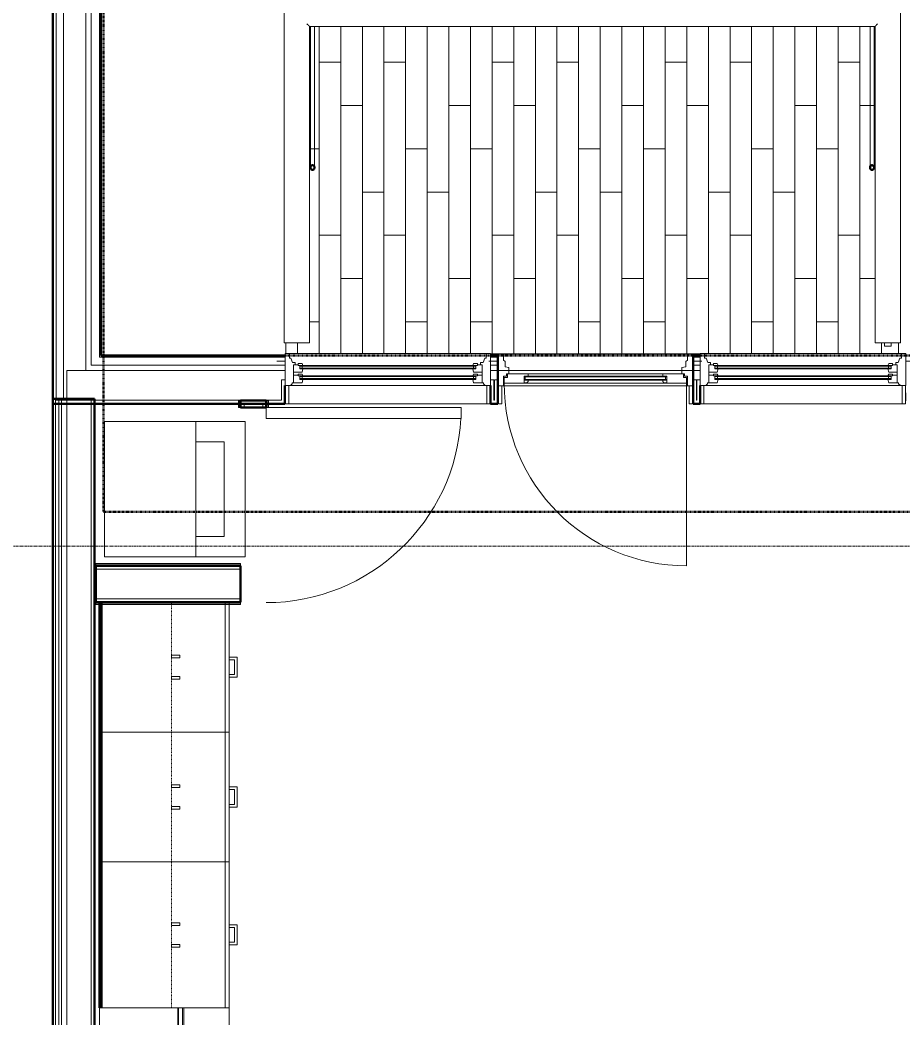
# Model space of a CAD drawing. Header units: inches. Extents: x -4235 to -464, y 9767 to 12344.
# Drawn here: x -3416.4 to -3253, y 10728.9 to 10913.5 of the extents above; entities that cross this region are included whole.
import ezdxf

# ---------------------------------------------------------------- set-up
doc = ezdxf.new("R2010")
doc.units = ezdxf.units.IN
doc.header["$MEASUREMENT"] = 0
for name, pattern in [('Dash', [0.25, 0.125, -0.125]), ('Dash 1_16_', [0.125, 0.0625, -0.0625]), ('Grid Line 1_2_', [0.875, 0.5, -0.125, 0.125, -0.125])]:
    doc.linetypes.add(name, pattern=pattern)
for name, color, linetype, lineweight in [('0-1', 7, 'Continuous', 5), ('0-2', 10, 'Continuous', 9), ('A-DOOR-1', 7, 'Continuous', 9), ('A-DOOR-2', 130, 'Continuous', 20), ('A-DOOR-4', 31, 'Continuous', 9), ('A-DOOR-5', 31, 'Continuous', 20), ('A-DOOR-FRAM', 31, 'Continuous', 20), ('A-DOOR-FRAM-2', 31, 'Continuous', 9), ('A-DOOR-GLAZ', 31, 'Continuous', 9), ('A-FLOR-4', 192, 'Continuous', 9), ('A-FLOR-HRAL', 11, 'Continuous', 9), ('A-FLOR-PATT-1', 9, 'Continuous', 9), ('A-GLAZ-1', 151, 'Continuous', 9), ('A-GLAZ-2', 151, 'Continuous', 20), ('A-WALL', 113, 'Continuous', 13), ('A-WALL-1', 250, 'Continuous', 50), ('A-WALL-2', 50, 'Continuous', 13), ('A-WALL-3', 10, 'Continuous', 9), ('A-WALL-4', 254, 'Continuous', 9), ('A-WALL-5', 7, 'Continuous', 9), ('A-WALL-6', 113, 'Continuous', 9), ('A-WALL-7', 113, 'Continuous', 50), ('C-PROP-LINE-1', 91, 'Dash 1_16_', 50), ('I-WALL-1', 250, 'Continuous', 50), ('I-WALL-2', 10, 'Continuous', 9), ('I-WALL-3', 254, 'Continuous', 9), ('P-SANR-FIXT-1', 7, 'Continuous', 9), ('Q-CASE-1', 254, 'Continuous', 9), ('Q-CASE-2', 7, 'Continuous', 9), ('Q-CASE-3', 7, 'Dash', 9), ('Q-CASE-4', 10, 'Continuous', 9), ('S-GRID-1', 1, 'Grid Line 1_2_', 9)]:
    doc.layers.add(name, color=color, linetype=linetype, lineweight=lineweight)

# ---------------------------------------------------------------- blocks, each defined once
blk = doc.blocks.new('Basic Wall _ INT - W4BØF - _5_8 GYP - 2X4 WOOD_BATT_ - 5_8 GYP_ - ___-3178141-BACKGROUND - 2ND FLOOR')
at = {"layer": 'A-WALL-3'}
for p, q in [((-3375.9, 10843.13), (-3375.96, 10843.13)), ((-3375.75, 10843.13), (-3375.9, 10843.13)), ((-3375.9, 10843.13), (-3375.9, 10842.51)), ((-3375.69, 10843.13), (-3375.75, 10843.13)), ((-3375.67, 10843.13), (-3375.67, 10843.13)), ((-3375.55, 10843.13), (-3375.57, 10843.13)), ((-3375.55, 10842.51), (-3375.55, 10843.13))]:
    blk.add_line(p, q, dxfattribs=at)
at = {"layer": 'A-WALL-4'}
for p, q in [((-3375.96, 10843.13), (-3375.67, 10843.13)), ((-3375.96, 10843.13), (-3375.96, 10842.51)), ((-3375.96, 10841.8), (-3375.9, 10841.8)), ((-3375.9, 10842.5), (-3375.9, 10841.8)), ((-3375.9, 10841.8), (-3375.75, 10841.8)), ((-3375.75, 10841.8), (-3375.69, 10841.8)), ((-3375.67, 10843.13), (-3375.67, 10842.51)), ((-3375.67, 10843.13), (-3375.59, 10843.13)), ((-3375.67, 10841.8), (-3375.67, 10841.8)), ((-3375.59, 10843.13), (-3375.55, 10843.13)), ((-3375.57, 10841.8), (-3375.55, 10841.8)), ((-3375.55, 10841.8), (-3375.55, 10842.51))]:
    blk.add_line(p, q, dxfattribs=at)
at = {"layer": 'A-WALL-5'}
for p, q in [((-3375.96, 10842.51), (-3375.96, 10841.8)), ((-3375.67, 10841.8), (-3375.96, 10841.8)), ((-3375.67, 10842.51), (-3375.67, 10841.8)), ((-3375.59, 10841.8), (-3375.67, 10841.8)), ((-3375.55, 10841.8), (-3375.59, 10841.8))]:
    blk.add_line(p, q, dxfattribs=at)
blk = doc.blocks.new('Basic Wall _ INT - W4BØF - _5_8 GYP - 2X4 WOOD_BATT_ - 5_8 GYP_ - ___-3178142-BACKGROUND - 2ND FLOOR')
at = {"layer": 'A-WALL-3'}
for p, q in [((-3370.77, 10843.13), (-3370.8, 10843.13)), ((-3370.8, 10842.51), (-3370.8, 10843.13)), ((-3370.68, 10843.13), (-3370.67, 10843.13)), ((-3370.67, 10841.8), (-3370.68, 10841.8)), ((-3370.6, 10843.13), (-3370.66, 10843.13)), ((-3370.45, 10843.13), (-3370.59, 10843.13)), ((-3370.38, 10843.13), (-3370.45, 10843.13)), ((-3370.45, 10843.09), (-3370.45, 10842.51))]:
    blk.add_line(p, q, dxfattribs=at)
at = {"layer": 'A-WALL-4'}
for p, q in [((-3370.8, 10843.13), (-3370.75, 10843.13)), ((-3370.8, 10841.8), (-3370.8, 10842.51)), ((-3370.8, 10841.8), (-3370.77, 10841.8)), ((-3370.75, 10843.13), (-3370.68, 10843.13)), ((-3370.67, 10842.51), (-3370.67, 10843.13)), ((-3370.67, 10843.13), (-3370.38, 10843.13)), ((-3370.66, 10841.8), (-3370.6, 10841.8)), ((-3370.59, 10841.8), (-3370.45, 10841.8)), ((-3370.45, 10842.51), (-3370.45, 10841.8)), ((-3370.45, 10841.8), (-3370.38, 10841.8)), ((-3370.38, 10843.09), (-3370.38, 10842.51))]:
    blk.add_line(p, q, dxfattribs=at)
at = {"layer": 'A-WALL-5'}
for p, q in [((-3370.75, 10841.8), (-3370.8, 10841.8)), ((-3370.68, 10841.8), (-3370.75, 10841.8)), ((-3370.67, 10841.8), (-3370.67, 10842.51)), ((-3370.38, 10841.8), (-3370.67, 10841.8)), ((-3370.38, 10842.51), (-3370.38, 10841.8))]:
    blk.add_line(p, q, dxfattribs=at)
blk = doc.blocks.new('Basic Wall _ INT - W6BØF - _5_8 GYP - 2X6 WOOD_BATT_ - 5_8 GYP_ - ___-3178156-BACKGROUND - 2ND FLOOR')
at = {"layer": 'A-WALL-3'}
for p, q in [((-3401.67, 10805.8), (-3401.3, 10805.8)), ((-3401.3, 10805.45), (-3401.67, 10805.45)), ((-3401.3, 10805.38), (-3401.67, 10805.38)), ((-3401.65, 10805.67), (-3401.3, 10805.67)), ((-3401.3, 10805.8), (-3377.67, 10805.8)), ((-3377.67, 10805.45), (-3401.3, 10805.45))]:
    blk.add_line(p, q, dxfattribs=at)
at = {"layer": 'A-WALL-4'}
for p, q in [((-3402.3, 10805.8), (-3402.3, 10805.77)), ((-3402.3, 10805.8), (-3401.67, 10805.8)), ((-3402.3, 10805.66), (-3402.3, 10805.6)), ((-3402.3, 10805.59), (-3402.3, 10805.45)), ((-3402.3, 10805.45), (-3402.3, 10805.38)), ((-3401.67, 10805.45), (-3402.3, 10805.45)), ((-3401.3, 10805.67), (-3377.67, 10805.67)), ((-3377.67, 10805.38), (-3401.3, 10805.38)), ((-3377.67, 10805.8), (-3375.55, 10805.8)), ((-3375.55, 10805.45), (-3377.67, 10805.45)), ((-3375.55, 10805.77), (-3375.55, 10805.8)), ((-3375.55, 10805.6), (-3375.55, 10805.66)), ((-3375.55, 10805.45), (-3375.55, 10805.59)), ((-3375.55, 10805.38), (-3375.55, 10805.45))]:
    blk.add_line(p, q, dxfattribs=at)
at = {"layer": 'A-WALL-5'}
for p, q in [((-3402.3, 10805.76), (-3402.3, 10805.8)), ((-3402.3, 10805.67), (-3402.3, 10805.76)), ((-3402.3, 10805.67), (-3401.67, 10805.67)), ((-3402.3, 10805.38), (-3402.3, 10805.67)), ((-3401.67, 10805.38), (-3402.3, 10805.38)), ((-3377.67, 10805.67), (-3375.55, 10805.67)), ((-3375.55, 10805.38), (-3377.67, 10805.38)), ((-3375.55, 10805.8), (-3375.55, 10805.76)), ((-3375.55, 10805.76), (-3375.55, 10805.67)), ((-3375.55, 10805.67), (-3375.55, 10805.38))]:
    blk.add_line(p, q, dxfattribs=at)
blk = doc.blocks.new('Basic Wall _ INT - W6BØF - _5_8 GYP - 2X6 WOOD_BATT_ - 5_8 GYP_ - ___-3178155-BACKGROUND - 2ND FLOOR')
at = {"layer": 'A-WALL-4'}
for p, q in [((-3402.3, 10812.96), (-3402.3, 10812.9)), ((-3402.3, 10812.9), (-3402.3, 10812.75)), ((-3375.55, 10812.9), (-3402.3, 10812.9)), ((-3402.3, 10812.75), (-3402.3, 10812.69)), ((-3402.3, 10812.57), (-3402.3, 10812.55)), ((-3402.3, 10812.55), (-3375.55, 10812.55)), ((-3375.55, 10812.9), (-3375.55, 10812.96)), ((-3375.55, 10812.75), (-3375.55, 10812.9)), ((-3375.55, 10812.69), (-3375.55, 10812.75)), ((-3375.55, 10812.55), (-3375.55, 10812.57))]:
    blk.add_line(p, q, dxfattribs=at)
at = {"layer": 'A-WALL-5'}
for p, q in [((-3402.3, 10812.67), (-3402.3, 10812.96)), ((-3375.55, 10812.96), (-3402.3, 10812.96)), ((-3375.55, 10812.67), (-3402.3, 10812.67)), ((-3402.3, 10812.59), (-3402.3, 10812.67)), ((-3402.3, 10812.55), (-3402.3, 10812.59)), ((-3375.55, 10812.96), (-3375.55, 10812.67)), ((-3375.55, 10812.67), (-3375.55, 10812.59)), ((-3375.55, 10812.59), (-3375.55, 10812.55))]:
    blk.add_line(p, q, dxfattribs=at)
blk = doc.blocks.new('SWING - SINGLE - FLUSH - 36_ x 80_ - OFFSET PIVOT DOOR AT MAGIC PAK AND WASHER_DRYER-3199415-BACKGROUND - 2ND FLOOR')
at = {"layer": 'A-DOOR-1'}
blk.add_arc((18, -2.37), 36.07, 180, 266.8211, dxfattribs=at)
at = {"layer": 'A-DOOR-2'}
for p, q in [((16, -2.37), (16, -38.39)), ((18, -2.37), (16, -2.37)), ((18, -2.37), (18, -38.39)), ((18, -38.39), (16, -38.39))]:
    blk.add_line(p, q, dxfattribs=at)
blk = doc.blocks.new('Stacked Washer and Dryer - 26_x25_ - Private-1372850-BACKGROUND - 2ND FLOOR')
at = {"layer": 'P-SANR-FIXT-1'}
for p, q in [((0, 12.5), (26, 12.5)), ((0, 12.5), (0, -12.5)), ((16.90625, -12.5), (16.90625, 12.5)), ((26, 12.5), (26, -12.5)), ((22.09375, 8.75), (16.90625, 8.75)), ((22.09375, -8.75), (22.09375, 8.75)), ((16.90625, -8.75), (22.09375, -8.75)), ((26, -12.5), (0, -12.5))]:
    blk.add_line(p, q, dxfattribs=at)
blk = doc.blocks.new('30quot_MicrowaveVent_11166 - 70cm miele oven-2804781-BACKGROUND - 2ND FLOOR')
at = {"layer": 'Q-CASE-2'}
for p, q in [((15.68, 15.6), (-14.2, 15.6)), ((-14.2, 15.39), (-14.2, 15.6)), ((-14.2, 14.61), (-14.2, 15.39)), ((15.68, 15.39), (-14.2, 15.39)), ((8.88, 16.6), (7.69, 16.6)), ((7.69, 15.63), (7.69, 16.55)), ((8.88, 16.55), (8.88, 15.63)), ((15.68, 15.6), (15.68, 15.39)), ((15.68, 15.39), (15.68, 14.61)), ((15.68, 14.61), (-14.2, 14.61)), ((-14.2, 0), (-14.2, 14.49)), ((-14.2, 14.49), (15.68, 14.49)), ((15.68, 14.49), (15.68, 0)), ((-14.2, 0), (15.68, 0))]:
    blk.add_line(p, q, dxfattribs=at)
blk = doc.blocks.new('Base Cabinet 3 Drawer 230 - Base Cabinet 3 Drawer 230 27_-V152-BACKGROUND - 2ND FLOOR')
at = {"layer": 'Q-CASE-1'}
for p, q in [((-12.76, 24), (14.24, 24)), ((-12.76, 23.25), (-12.76, 24)), ((-0.64, 24), (-1.14, 24)), ((2.11, 24), (2.61, 24)), ((14.24, 24), (14.24, 23.25)), ((14.24, 23.25), (-12.76, 23.25)), ((-12.76, 23.25), (-12.76, 0.38)), ((14.24, 15.6), (14.24, 23.25)), ((14.24, 14.49), (14.24, 14.61))]:
    blk.add_line(p, q, dxfattribs=at)
at = {"layer": 'Q-CASE-2'}
for p, q in [((2.61, 25.5), (-1.14, 25.5)), ((-1.14, 25.5), (-1.14, 24)), ((-0.64, 24), (-0.64, 25)), ((-0.64, 25), (2.11, 25)), ((2.11, 25), (2.11, 24)), ((2.61, 24), (2.61, 25.5))]:
    blk.add_line(p, q, dxfattribs=at)
at = {"layer": 'Q-CASE-4'}
for p, q in [((-0.64, 24), (-1.14, 24)), ((-0.64, 24), (-1.14, 24)), ((2.11, 24), (2.61, 24)), ((2.11, 24), (2.61, 24)), ((-12.76, 0.38), (-12.76, 0)), ((-12.76, 0), (14.24, 0))]:
    blk.add_line(p, q, dxfattribs=at)
blk = doc.blocks.new('Base Cabinet 3 Drawer 230 - Base Cabinet 3 Drawer 230 24_-V153-BACKGROUND - 2ND FLOOR')
at = {"layer": 'Q-CASE-1'}
for p, q in [((-11.26, 24), (12.74, 24)), ((-11.26, 23.25), (-11.26, 24)), ((-0.64, 24), (-1.14, 24)), ((2.11, 24), (2.61, 24)), ((12.74, 24), (12.74, 23.25)), ((12.74, 23.25), (-11.26, 23.25)), ((-11.26, 23.25), (-11.26, 0.38)), ((12.74, 0.38), (12.74, 23.25))]:
    blk.add_line(p, q, dxfattribs=at)
at = {"layer": 'Q-CASE-2'}
for p, q in [((2.61, 25.5), (-1.14, 25.5)), ((-1.14, 25.5), (-1.14, 24)), ((-0.64, 24), (-0.64, 25)), ((-0.64, 25), (2.11, 25)), ((2.11, 25), (2.11, 24)), ((2.61, 24), (2.61, 25.5))]:
    blk.add_line(p, q, dxfattribs=at)
at = {"layer": 'Q-CASE-4'}
for p, q in [((-0.64, 24), (-1.14, 24)), ((-0.64, 24), (-1.14, 24)), ((2.11, 24), (2.61, 24)), ((2.11, 24), (2.61, 24)), ((-11.26, 0.38), (-11.26, 0)), ((12.74, 0), (12.74, 0.38)), ((-11.26, 0), (12.74, 0))]:
    blk.add_line(p, q, dxfattribs=at)
blk = doc.blocks.new('Base Cabinet 3 Drawer 230 - Base Cabinet 3 Drawer 230 24_-V156-BACKGROUND - 2ND FLOOR')
at = {"layer": 'Q-CASE-1'}
for p, q in [((-11.26, -23.25), (-11.26, -0.38)), ((-11.26, -23.25), (-11.26, -24)), ((12.74, -23.25), (-11.26, -23.25)), ((-11.26, -24), (12.74, -24)), ((-1.14, -24), (-0.64, -24)), ((2.61, -24), (2.11, -24))]:
    blk.add_line(p, q, dxfattribs=at)
at = {"layer": 'Q-CASE-2'}
for p, q in [((-1.14, -24), (-1.14, -25.5)), ((-1.14, -25.5), (2.61, -25.5)), ((-0.64, -25), (-0.64, -24)), ((2.11, -25), (-0.64, -25)), ((2.11, -24), (2.11, -25)), ((2.61, -25.5), (2.61, -24))]:
    blk.add_line(p, q, dxfattribs=at)
at = {"layer": 'Q-CASE-4'}
for p, q in [((-11.26, -0.38), (-11.26, 0)), ((-11.26, 0), (12.74, 0)), ((12.74, 0), (12.74, -0.38)), ((12.74, -0.38), (12.74, -23.25)), ((12.74, -24), (12.74, -23.25)), ((-1.14, -24), (-0.64, -24)), ((-1.14, -24), (-0.64, -24)), ((2.61, -24), (2.11, -24)), ((2.61, -24), (2.11, -24))]:
    blk.add_line(p, q, dxfattribs=at)
blk = doc.blocks.new('300 Series Wall Hung Cabinet_302 - 27_ X 24_-2768166-BACKGROUND - 2ND FLOOR')
at = {"layer": 'Q-CASE-2'}
for p, q in [((-2.25, -13.19), (-1.76, -13.19)), ((-2.25, -13.19), (-2.25, -14.69)), ((-2.25, -14.69), (-1.76, -14.69)), ((-1.76, -14.69), (-1.76, -13.19)), ((1.75, -13.19), (2.24, -13.19)), ((1.75, -13.19), (1.75, -14.69)), ((1.75, -14.69), (2.24, -14.69)), ((2.24, -14.69), (2.24, -13.19))]:
    blk.add_line(p, q, dxfattribs=at)
at = {"layer": 'Q-CASE-3'}
for p, q in [((13.5, -0.19), (-13.5, -0.19)), ((-13.5, -0.19), (-13.5, -13.19)), ((13.5, -13.19), (13.5, -0.19)), ((-13.5, -13.19), (13.5, -13.19))]:
    blk.add_line(p, q, dxfattribs=at)
blk = doc.blocks.new('300 Series Wall Hung Cabinet_302 - 24_ X 24_-2590484-BACKGROUND - 2ND FLOOR')
at = {"layer": 'Q-CASE-2'}
for p, q in [((-1.76, 14.69), (-2.25, 14.69)), ((-2.25, 14.69), (-2.25, 13.19)), ((-1.76, 13.19), (-2.25, 13.19)), ((-1.76, 13.19), (-1.76, 14.69)), ((2.24, 14.69), (1.75, 14.69)), ((1.75, 14.69), (1.75, 13.19)), ((2.24, 13.19), (1.75, 13.19)), ((2.24, 13.19), (2.24, 14.69))]:
    blk.add_line(p, q, dxfattribs=at)
at = {"layer": 'Q-CASE-3'}
for p, q in [((-12, 0.19), (-12, 13.19)), ((-12, 13.19), (12, 13.19)), ((12, 13.19), (12, 0.19)), ((12, 0.19), (-12, 0.19))]:
    blk.add_line(p, q, dxfattribs=at)
blk = doc.blocks.new('300 Series Wall Hung Cabinet_302 - 24_ X 24_-2588623-BACKGROUND - 2ND FLOOR')
at = {"layer": 'Q-CASE-2'}
for p, q in [((-2.25, -13.19), (-1.76, -13.19)), ((-2.25, -13.19), (-2.25, -14.69)), ((-2.25, -14.69), (-1.76, -14.69)), ((-1.76, -14.69), (-1.76, -13.19)), ((1.75, -13.19), (2.24, -13.19)), ((1.75, -13.19), (1.75, -14.69)), ((1.75, -14.69), (2.24, -14.69)), ((2.24, -14.69), (2.24, -13.19))]:
    blk.add_line(p, q, dxfattribs=at)
at = {"layer": 'Q-CASE-3'}
for p, q in [((12, -0.19), (-12, -0.19)), ((-12, -0.19), (-12, -13.19)), ((12, -13.19), (12, -0.19)), ((-12, -13.19), (12, -13.19))]:
    blk.add_line(p, q, dxfattribs=at)
blk = doc.blocks.new('CTR - 1st Phase - Unit Layouts_rvt-1-BACKGROUND - 2ND FLOOR')
at = {"layer": 'A-WALL-1'}
for p, q in [((-3375.55, 10843.13), (-3375.55, 10841.8)), ((-3374.92, 10843.13), (-3375.55, 10843.13)), ((-3375.55, 10841.8), (-3370.8, 10841.8)), ((-3371.42, 10843.13), (-3374.92, 10843.13)), ((-3370.8, 10843.13), (-3371.42, 10843.13)), ((-3370.8, 10841.8), (-3370.8, 10843.13)), ((-3375.55, 10812.55), (-3402.3, 10812.55)), ((-3402.3, 10812.55), (-3402.3, 10805.8)), ((-3375.55, 10805.8), (-3375.55, 10812.55)), ((-3402.3, 10805.8), (-3375.55, 10805.8)), ((-3401.3, 10805.8), (-3401.67, 10805.8)), ((-3401.67, 10805.8), (-3401.67, 10730.8)), ((-3401.3, 10730.8), (-3401.3, 10805.8))]:
    blk.add_line(p, q, dxfattribs=at)
at = {"layer": 'A-WALL-2'}
for p, q in [((-3374.92, 10841.8), (-3374.92, 10842.51)), ((-3371.42, 10842.51), (-3374.92, 10842.51)), ((-3371.42, 10841.8), (-3371.42, 10842.51)), ((-3402.3, 10811.92), (-3375.55, 10811.92)), ((-3402.3, 10806.42), (-3375.55, 10806.42))]:
    blk.add_line(p, q, dxfattribs=at)
at = {"layer": 'A-WALL-3'}
for p, q in [((-3375.55, 10843.13), (-3375.55, 10842.51)), ((-3375.55, 10843.13), (-3370.8, 10843.13)), ((-3375.55, 10842.51), (-3375.55, 10841.8)), ((-3370.8, 10842.51), (-3370.8, 10843.13)), ((-3370.8, 10841.8), (-3370.8, 10842.51)), ((-3375.55, 10812.55), (-3402.3, 10812.55)), ((-3402.3, 10805.8), (-3401.67, 10805.8)), ((-3401.67, 10805.8), (-3401.3, 10805.8)), ((-3401.67, 10805.8), (-3401.3, 10805.8)), ((-3401.3, 10805.8), (-3377.67, 10805.8)), ((-3377.67, 10805.8), (-3375.55, 10805.8))]:
    blk.add_line(p, q, dxfattribs=at)
at = {"layer": 'A-WALL-4'}
for p, q in [((-3370.8, 10841.8), (-3375.55, 10841.8)), ((-3402.3, 10805.8), (-3402.3, 10812.55)), ((-3375.55, 10812.55), (-3375.55, 10805.8)), ((-3401.67, 10805.8), (-3401.67, 10730.8)), ((-3401.3, 10730.8), (-3401.3, 10805.8))]:
    blk.add_line(p, q, dxfattribs=at)
at = {"layer": 'A-WALL-6'}
for p, q in [((-3401.67, 10805.8), (-3401.67, 10730.8)), ((-3401.3, 10805.8), (-3401.67, 10805.8)), ((-3401.67, 10730.8), (-3401.67, 10805.8)), ((-3401.67, 10805.8), (-3401.3, 10805.8)), ((-3377.67, 10805.8), (-3401.3, 10805.8)), ((-3401.3, 10805.8), (-3377.67, 10805.8)), ((-3377.67, 10675.54), (-3377.67, 10805.8)), ((-3377.67, 10805.8), (-3377.67, 10675.54))]:
    blk.add_line(p, q, dxfattribs=at)
at = {"layer": '0-2'}
for name, p in [('Basic Wall _ INT - W4BØF - _5_8 GYP - 2X4 WOOD_BATT_ - 5_8 GYP_ - ___-3178141-BACKGROUND - 2ND FLOOR', (0, 0)), ('Basic Wall _ INT - W4BØF - _5_8 GYP - 2X4 WOOD_BATT_ - 5_8 GYP_ - ___-3178142-BACKGROUND - 2ND FLOOR', (0, 0)), ('Stacked Washer and Dryer - 26_x25_ - Private-1372850-BACKGROUND - 2ND FLOOR', (-3400.71, 10826.7)), ('Basic Wall _ INT - W6BØF - _5_8 GYP - 2X6 WOOD_BATT_ - 5_8 GYP_ - ___-3178155-BACKGROUND - 2ND FLOOR', (0, 0)), ('Basic Wall _ INT - W6BØF - _5_8 GYP - 2X6 WOOD_BATT_ - 5_8 GYP_ - ___-3178156-BACKGROUND - 2ND FLOOR', (0, 0))]:
    blk.add_blockref(name, p, dxfattribs=at)
for name, p, rotation in [('SWING - SINGLE - FLUSH - 36_ x 80_ - OFFSET PIVOT DOOR AT MAGIC PAK AND WASHER_DRYER-3199415-BACKGROUND - 2ND FLOOR', (-3373.17, 10823.8), 90.00000000000743), ('Base Cabinet 3 Drawer 230 - Base Cabinet 3 Drawer 230 24_-V156-BACKGROUND - 2ND FLOOR', (-3401.67, 10793.06), 89.99999999991587), ('300 Series Wall Hung Cabinet_302 - 24_ X 24_-2588623-BACKGROUND - 2ND FLOOR', (-3401.49, 10793.8), 89.99999999996126), ('Base Cabinet 3 Drawer 230 - Base Cabinet 3 Drawer 230 24_-V153-BACKGROUND - 2ND FLOOR', (-3401.67, 10770.54), 270.0000000000055), ('300 Series Wall Hung Cabinet_302 - 24_ X 24_-2590484-BACKGROUND - 2ND FLOOR', (-3401.49, 10769.8), 269.9999999999612), ('Base Cabinet 3 Drawer 230 - Base Cabinet 3 Drawer 230 27_-V152-BACKGROUND - 2ND FLOOR', (-3401.67, 10745.04), 270.0000000000055), ('300 Series Wall Hung Cabinet_302 - 27_ X 24_-2768166-BACKGROUND - 2ND FLOOR', (-3401.49, 10744.3), 89.99999999996126), ('30quot_MicrowaveVent_11166 - 70cm miele oven-2804781-BACKGROUND - 2ND FLOOR', (-3401.67, 10716.59), 269.99999999996)]:
    blk.add_blockref(name, p, dxfattribs=dict(at, rotation=rotation))
blk = doc.blocks.new('CTR - 1st Phase - Common Walls_rvt-1-BACKGROUND - 2ND FLOOR')
at = {"layer": 'A-WALL-2'}
for p, q in [((-3409.8, 10450.91), (-3409.8, 10843.41)), ((-3409.17, 10451.54), (-3409.17, 10843.41)), ((-3408.67, 10452.04), (-3408.67, 10843.41)), ((-3403.17, 10457.54), (-3403.17, 10843.41))]:
    blk.add_line(p, q, dxfattribs=at)
at = {"layer": 'I-WALL-1'}
for p, q in [((-3410.3, 10843.41), (-3410.3, 10450.41)), ((-3402.55, 10843.41), (-3410.3, 10843.41)), ((-3402.55, 10458.16), (-3402.55, 10843.41))]:
    blk.add_line(p, q, dxfattribs=at)
at = {"layer": 'I-WALL-2'}
for p, q in [((-3410.3, 10843.41), (-3410.3, 10842.51)), ((-3410.3, 10843.41), (-3402.55, 10843.41)), ((-3402.55, 10842.51), (-3402.55, 10843.41))]:
    blk.add_line(p, q, dxfattribs=at)
at = {"layer": 'I-WALL-3'}
for p, q in [((-3410.3, 10842.51), (-3410.3, 10450.41)), ((-3402.55, 10458.16), (-3402.55, 10842.51))]:
    blk.add_line(p, q, dxfattribs=at)
blk = doc.blocks.new('Door-Inswing-Andersen-400_Series-Single - 3_ 0-1_8_ x custom height - 2ND FLOOR-V190-BACKGROUND - 2ND FLOOR')
at = {"layer": 'A-DOOR-4'}
blk.add_line((16.87, -0.66), (16.87, -34.41), dxfattribs=at)
blk.add_arc((16.87, -0.66), 33.75, 180, 270, dxfattribs=at)
at = {"layer": 'A-DOOR-5'}
for p, q in [((-16.26, 0.42), (-16.87, 0.41)), ((-16.87, 0.41), (-16.87, -0.66)), ((-16.26, 1.06), (-16.26, 0.42)), ((-16.26, 1.06), (-12.44, 1.06)), ((-13.19, 0.66), (-12.44, 0.66)), ((-13.19, -0.66), (-13.19, 0.66)), ((-12.44, 0.75), (-12.47, 1.06)), ((12.44, 1.06), (-12.44, 1.06)), ((-12.44, 0.66), (-12.44, 0.75)), ((16.26, 1.06), (12.44, 1.06)), ((12.44, 0.75), (12.47, 1.06)), ((12.44, 0.66), (12.44, 0.75)), ((13.19, 0.66), (12.44, 0.66)), ((13.19, -0.66), (13.19, 0.66)), ((16.26, 1.06), (16.26, 0.42)), ((16.26, 0.42), (16.87, 0.41)), ((16.87, 0.41), (16.87, -0.66)), ((-16.87, -0.66), (-12.44, -0.66)), ((-12.44, -0.09), (-13.19, -0.09)), ((-13.19, -0.59), (-12.67, -0.59)), ((-13.19, -0.66), (-13.19, -0.59)), ((-12.67, -0.59), (-12.47, -0.34)), ((-12.47, -0.34), (-12.44, -0.16)), ((-12.44, -0.16), (-12.44, -0.09)), ((12.44, -0.66), (-12.44, -0.66)), ((12.44, -0.09), (13.19, -0.09)), ((12.44, -0.16), (12.44, -0.09)), ((12.47, -0.34), (12.44, -0.16)), ((16.87, -0.66), (12.44, -0.66)), ((12.67, -0.59), (12.47, -0.34)), ((13.19, -0.59), (12.67, -0.59)), ((13.19, -0.66), (13.19, -0.59))]:
    blk.add_line(p, q, dxfattribs=at)
at = {"layer": 'A-DOOR-FRAM'}
for p, q in [((-18.06, 4.8), (-18.06, 4.44)), ((-18.06, 4.75), (-18.06, -1.13)), ((-18.06, 4.75), (-17.03, 4.75)), ((-18.06, 4.44), (-18.06, -1.13)), ((-17.03, 3.63), (-17.03, 4.75)), ((17.03, 3.63), (17.03, 4.75)), ((18.06, 4.75), (17.03, 4.75)), ((18.06, 4.44), (18.06, 4.8)), ((18.06, 4.75), (18.06, -1.13)), ((18.06, -1.13), (18.06, 4.44)), ((-19.69, 3.44), (-18.06, 3.44)), ((-16.69, 3.39), (-17.03, 3.63)), ((-16.69, 2.39), (-16.69, 3.39)), ((-16, 2.23), (-16.69, 2.39)), ((-16, 1.09), (-16, 2.23)), ((16, 2.23), (16.69, 2.39)), ((16, 1.09), (16, 2.23)), ((16.69, 3.39), (17.03, 3.63)), ((16.69, 2.39), (16.69, 3.39)), ((19.69, 3.44), (18.06, 3.44)), ((-17.03, 0.66), (-16.45, 0.66)), ((-17.03, -1.13), (-17.03, 0.66)), ((-16.45, 0.66), (-16.45, 1.09)), ((-16.45, 1.09), (-16, 1.09)), ((16.45, 1.09), (16, 1.09)), ((16.45, 0.66), (16.45, 1.09)), ((17.03, 0.66), (16.45, 0.66)), ((17.03, -1.13), (17.03, 0.66)), ((-17.69, -1.13), (-18.06, -1.13)), ((-18.06, -1.13), (-17.94, -1.13)), ((-18.06, -1.13), (-17.03, -1.13)), ((-17.31, -1.13), (17.31, -1.13)), ((18.06, -1.13), (17.03, -1.13)), ((17.94, -1.13), (18.06, -1.13))]:
    blk.add_line(p, q, dxfattribs=at)
at = {"layer": 'A-DOOR-FRAM-2'}
for p, q in [((-17.31, -1.13), (-17.94, -1.13)), ((-17.94, -1.13), (-17.94, -4.44)), ((-17.31, -4.44), (-17.31, -1.13)), ((17.94, -1.13), (17.31, -1.13)), ((17.31, -1.13), (17.31, -4.44)), ((17.94, -4.44), (17.94, -1.13)), ((-17.94, -4.44), (-17.31, -4.44)), ((17.31, -4.44), (17.94, -4.44))]:
    blk.add_line(p, q, dxfattribs=at)
at = {"layer": 'A-DOOR-GLAZ'}
for p, q in [((-12.44, 0.5), (-13.19, 0.5)), ((-13.19, 0.06), (-12.44, 0.06)), ((-12.98, 0.5), (-12.98, 0.06)), ((12.44, 0.66), (-12.44, 0.66)), ((12.44, 0.5), (-12.44, 0.5)), ((12.44, 0.06), (-12.44, 0.06)), ((12.44, 0.5), (13.19, 0.5)), ((13.19, 0.06), (12.44, 0.06)), ((12.98, 0.5), (12.98, 0.06)), ((12.44, -0.09), (-12.44, -0.09))]:
    blk.add_line(p, q, dxfattribs=at)
blk = doc.blocks.new('Window-Double_Hung-Andersen-400_Series-Tilt_Wash - DOUBLE HUNG - REVERSE COTTAGE - 2ND FLOOR-2888385-BACKGROUND - 2ND FLOOR')
at = {"layer": 'A-GLAZ-1'}
for p, q in [((-16.29, 2.5), (-15.7, 2.5)), ((-16.29, 2.12), (-15.7, 2.12)), ((-15.82, 2.5), (-15.82, 2.12)), ((-15.7, 2.63), (15.7, 2.63)), ((-15.7, 2.5), (15.7, 2.5)), ((-15.7, 2.12), (15.7, 2.12)), ((-15.7, 2), (15.7, 2)), ((16.29, 2.5), (15.7, 2.5)), ((16.29, 2.12), (15.7, 2.12)), ((15.82, 2.5), (15.82, 2.12)), ((-16.29, 0.56), (-15.7, 0.56)), ((-16.29, 0.19), (-15.7, 0.19)), ((-15.82, 0.56), (-15.82, 0.19)), ((-15.7, 0.69), (15.7, 0.69)), ((-15.7, 0.56), (15.7, 0.56)), ((-15.7, 0.19), (15.7, 0.19)), ((-15.7, 0.06), (15.7, 0.06)), ((16.29, 0.56), (15.7, 0.56)), ((16.29, 0.19), (15.7, 0.19)), ((15.82, 0.56), (15.82, 0.19)), ((18.95, -1.06), (-18.95, -1.06)), ((-18.95, -1.06), (-18.95, -4.44)), ((-18.32, -1.06), (-18.32, -4.44)), ((18.32, -1.06), (18.32, -4.44)), ((18.95, -4.44), (18.95, -1.06)), ((-19.01, -3.94), (-19.01, -2.44)), ((-19.01, -2.44), (-18.95, -2.44)), ((18.95, -2.44), (19.01, -2.44)), ((19.01, -2.44), (19.01, -3.94)), ((-18.95, -3.94), (-19.01, -3.94)), ((-18.95, -4.44), (18.95, -4.44)), ((19.01, -3.94), (18.95, -3.94))]:
    blk.add_line(p, q, dxfattribs=at)
at = {"layer": 'A-GLAZ-2'}
for p, q in [((19.01, 4.81), (-19.01, 4.81)), ((-19.01, 4.81), (-19.01, -1.06)), ((-18.2, 4.81), (-18.2, 4)), ((-18.2, 4), (-17.92, 4)), ((-17.92, 4), (-17.61, 3.19)), ((17.92, 4), (17.61, 3.19)), ((18.2, 4), (17.92, 4)), ((18.2, 4.81), (18.2, 4)), ((19.01, -1.06), (19.01, 4.81)), ((-19.01, 3.44), (-20.51, 3.44)), ((-17.61, 3.19), (-17.14, 3.19)), ((-17.42, 2.75), (-16.57, 2.75)), ((-17.42, 2.75), (-17.42, -0.56)), ((-17.14, 3.19), (-17.14, 2.75)), ((-15.86, 2.97), (-16.57, 2.97)), ((-16.57, 2.63), (-16.57, 2.97)), ((-15.7, 2.63), (-16.57, 2.63)), ((-16.29, 2.63), (-16.29, 2)), ((-15.7, 2), (-16.29, 2)), ((-15.86, 2.97), (-15.7, 2.63)), ((-15.86, 1.37), (-15.7, 2)), ((15.86, 2.97), (15.7, 2.63)), ((15.7, 2.63), (16.57, 2.63)), ((15.7, 2), (16.29, 2)), ((15.86, 1.37), (15.7, 2)), ((15.86, 2.97), (16.57, 2.97)), ((16.29, 2.63), (16.29, 2)), ((16.57, 2.63), (16.57, 2.97)), ((17.42, 2.75), (16.57, 2.75)), ((17.14, 3.19), (17.14, 2.75)), ((17.61, 3.19), (17.14, 3.19)), ((17.42, 2.75), (17.42, -0.56)), ((19.01, 3.44), (20.51, 3.44)), ((-17.42, 1.37), (-15.86, 1.37)), ((-17.42, 0.81), (-16.57, 0.81)), ((-15.86, 1.03), (-16.57, 1.03)), ((-16.57, 0.69), (-16.57, 1.03)), ((-15.7, 0.69), (-16.57, 0.69)), ((-16.29, 0.69), (-16.29, 0.06)), ((-15.7, 0.06), (-16.29, 0.06)), ((-15.86, 1.03), (-15.7, 0.69)), ((-15.86, -0.56), (-15.7, 0.06)), ((15.86, 1.03), (15.7, 0.69)), ((15.7, 0.69), (16.57, 0.69)), ((15.7, 0.06), (16.29, 0.06)), ((15.86, -0.56), (15.7, 0.06)), ((17.42, 1.37), (15.86, 1.37)), ((15.86, 1.03), (16.57, 1.03)), ((16.29, 0.69), (16.29, 0.06)), ((16.57, 0.69), (16.57, 1.03)), ((17.42, 0.81), (16.57, 0.81)), ((-19.01, -1.06), (19.01, -1.06)), ((-17.67, -0.78), (-18, -1.06)), ((-17.67, -0.78), (-17.67, -0.56)), ((-17.67, -0.56), (-15.86, -0.56)), ((17.67, -0.56), (15.86, -0.56)), ((17.67, -0.78), (17.67, -0.56)), ((17.67, -0.78), (18, -1.06))]:
    blk.add_line(p, q, dxfattribs=at)
blk = doc.blocks.new('Railing - Baluster_01-2700443-BACKGROUND - 2ND FLOOR')
at = {"layer": 'A-FLOR-HRAL'}
for p, q in [((-0.59, 1.18), (0.59, 1.18)), ((-0.59, 0.59), (-0.59, 1.18)), ((0.59, 1.18), (0.59, 0.59))]:
    blk.add_line(p, q, dxfattribs=at)
blk = doc.blocks.new('Railing - Railing-2700270-BACKGROUND - 2ND FLOOR')
at = {"layer": 'A-FLOR-HRAL'}
for p, q in [((-3253.47, 10917), (-3367.52, 10917)), ((-3367.52, 10917), (-3367.52, 10853.75)), ((-3253.47, 10853.75), (-3253.47, 10917)), ((-3362.8, 10912.28), (-3258.2, 10912.28)), ((-3362.8, 10853.75), (-3362.8, 10912.28)), ((-3258.2, 10912.28), (-3258.2, 10853.75)), ((-3367.05, 10853.75), (-3367.52, 10853.75)), ((-3363.27, 10853.75), (-3367.05, 10853.75)), ((-3362.8, 10853.75), (-3363.27, 10853.75)), ((-3257.73, 10853.75), (-3258.2, 10853.75)), ((-3253.95, 10853.75), (-3257.73, 10853.75)), ((-3253.47, 10853.75), (-3253.95, 10853.75))]:
    blk.add_line(p, q, dxfattribs=at)
for points, knots in [([(-3367.52, 10917), (-3367.52, 10917), (-3367.52, 10916.99), (-3367.49, 10916.97), (-3367.46, 10916.94), (-3367.43, 10916.91), (-3367.41, 10916.88), (-3367.38, 10916.86), (-3367.34, 10916.82), (-3367.3, 10916.77), (-3367.26, 10916.74), (-3367.22, 10916.7), (-3367.15, 10916.63), (-3367.09, 10916.57), (-3367.05, 10916.53)], [0, 0, 0, 0, 0.166667, 0.25, 0.333333, 0.416667, 0.458333, 0.5, 0.583333, 0.666667, 0.708333, 0.75, 0.833333, 1, 1, 1, 1]), ([(-3253.47, 10917), (-3253.47, 10917), (-3253.48, 10916.99), (-3253.51, 10916.97), (-3253.54, 10916.94), (-3253.57, 10916.91), (-3253.59, 10916.88), (-3253.62, 10916.86), (-3253.66, 10916.82), (-3253.7, 10916.77), (-3253.74, 10916.74), (-3253.78, 10916.7), (-3253.84, 10916.63), (-3253.91, 10916.57), (-3253.95, 10916.53)], [0, 0, 0, 0, 0.166667, 0.25, 0.333333, 0.416667, 0.458333, 0.5, 0.583333, 0.666667, 0.708333, 0.75, 0.833333, 1, 1, 1, 1]), ([(-3363.27, 10912.75), (-3363.23, 10912.71), (-3363.17, 10912.65), (-3363.09, 10912.57), (-3363.04, 10912.52), (-3363.01, 10912.49), (-3362.98, 10912.45), (-3362.94, 10912.42), (-3362.92, 10912.39), (-3362.89, 10912.37), (-3362.86, 10912.34), (-3362.83, 10912.31), (-3362.81, 10912.29), (-3362.8, 10912.28), (-3362.8, 10912.28)], [0, 0, 0, 0, 0.166667, 0.25, 0.333333, 0.375, 0.416667, 0.5, 0.541667, 0.583333, 0.666667, 0.75, 0.833333, 1, 1, 1, 1]), ([(-3257.73, 10912.75), (-3257.77, 10912.71), (-3257.83, 10912.65), (-3257.91, 10912.57), (-3257.95, 10912.52), (-3257.99, 10912.49), (-3258.02, 10912.45), (-3258.05, 10912.42), (-3258.08, 10912.39), (-3258.11, 10912.37), (-3258.14, 10912.34), (-3258.16, 10912.31), (-3258.19, 10912.29), (-3258.2, 10912.28), (-3258.2, 10912.28)], [0, 0, 0, 0, 0.166667, 0.25, 0.333333, 0.375, 0.416667, 0.5, 0.541667, 0.583333, 0.666667, 0.75, 0.833333, 1, 1, 1, 1])]:
    blk.add_open_spline(points, degree=3, knots=knots, dxfattribs=at)
at = {"rotation": 180}
blk.add_blockref('Railing - Baluster_01-2700443-BACKGROUND - 2ND FLOOR', (-3255.84, 10854.34), dxfattribs=at)
blk = doc.blocks.new('Walls 32 - Walls 1-2568450-BACKGROUND - 2ND FLOOR')
at = {"layer": 'A-WALL-6'}
for p, q in [((-3259.13, 10912.28), (-3259.13, 10886.18)), ((-3258.38, 10886.18), (-3258.38, 10912.28))]:
    blk.add_line(p, q, dxfattribs=at)
at = {"layer": 'A-WALL-7', "flags": 128}
for points in [[(-3258.38, 10886.18), (-3258.39, 10886.28), (-3258.42, 10886.38), (-3258.48, 10886.47), (-3258.54, 10886.53), (-3258.62, 10886.58), (-3258.71, 10886.61), (-3258.8, 10886.61), (-3258.89, 10886.58), (-3258.97, 10886.53), (-3259.04, 10886.47), (-3259.09, 10886.38), (-3259.12, 10886.28), (-3259.13, 10886.18)], [(-3259.13, 10886.18), (-3259.12, 10886.08), (-3259.09, 10885.98), (-3259.04, 10885.89), (-3258.97, 10885.82), (-3258.89, 10885.77), (-3258.8, 10885.75), (-3258.71, 10885.75), (-3258.62, 10885.77), (-3258.54, 10885.82), (-3258.48, 10885.89), (-3258.42, 10885.98), (-3258.39, 10886.08), (-3258.38, 10886.18)]]:
    blk.add_lwpolyline(points, dxfattribs=at)
blk = doc.blocks.new('Walls 33 - Walls 1-2568469-BACKGROUND - 2ND FLOOR')
at = {"layer": 'A-WALL-6'}
for p, q in [((-3362.63, 10912.28), (-3362.63, 10886.18)), ((-3361.88, 10886.18), (-3361.88, 10912.28))]:
    blk.add_line(p, q, dxfattribs=at)
at = {"layer": 'A-WALL-7', "flags": 128}
for points in [[(-3361.88, 10886.18), (-3361.89, 10886.28), (-3361.92, 10886.38), (-3361.97, 10886.47), (-3362.04, 10886.53), (-3362.12, 10886.58), (-3362.21, 10886.61), (-3362.3, 10886.61), (-3362.38, 10886.58), (-3362.46, 10886.53), (-3362.53, 10886.47), (-3362.58, 10886.38), (-3362.61, 10886.28), (-3362.63, 10886.18)], [(-3362.63, 10886.18), (-3362.61, 10886.08), (-3362.58, 10885.98), (-3362.53, 10885.89), (-3362.46, 10885.82), (-3362.38, 10885.77), (-3362.3, 10885.75), (-3362.21, 10885.75), (-3362.12, 10885.77), (-3362.04, 10885.82), (-3361.97, 10885.89), (-3361.92, 10885.98), (-3361.89, 10886.08), (-3361.88, 10886.18)]]:
    blk.add_lwpolyline(points, dxfattribs=at)
blk = doc.blocks.new('Family - ___-2835860-BACKGROUND - 2ND FLOOR')
at = {"layer": 'C-PROP-LINE-1'}
for p in [(-3401.42, 11247.39), (-2067.92, 10851.39)]:
    blk.add_line(p, (-3401.42, 10851.39), dxfattribs=at)
blk = doc.blocks.new('Family - ___-2835903-BACKGROUND - 2ND FLOOR')
at = {"layer": 'C-PROP-LINE-1'}
for p in [(-3400.92, 11276.29), (-2096.82, 10822.49)]:
    blk.add_line(p, (-3400.92, 10822.49), dxfattribs=at)
blk = doc.blocks.new('Family - ___-2835932-BACKGROUND - 2ND FLOOR')
at = {"layer": 'C-PROP-LINE-1'}
for p in [(-3401.42, 11247.39), (-2067.92, 10851.39)]:
    blk.add_line(p, (-3401.42, 10851.39), dxfattribs=at)

msp = doc.modelspace()

# ---------------------------------------------------------------- hatches: boundary and pattern name
at = {"layer": 'A-FLOR-PATT-1'}
h = msp.add_hatch(dxfattribs=at)
h.set_pattern_fill('FP_9', color=256, style=0, pattern_type=2)
h.set_pattern_definition([(270, (-4029.034, 9809.639), (4, 2e-16), []), (0, (-4029.034, 9809.639), (8, 8), [4, -28]), (0, (-4025.034, 9793.639), (8, 8), [4, -28])])
h.paths.add_polyline_path([(-3290.54, 10851.75), (-3290.54, 10851.76), (-3253.84, 10851.76), (-3253.84, 10853.75), (-3255.25, 10853.75), (-3255.25, 10853.16), (-3256.43, 10853.16), (-3256.43, 10853.75), (-3258.2, 10853.75), (-3258.24, 10912.28), (-3362.8, 10912.28), (-3362.82, 10853.75), (-3367.16, 10853.75), (-3367.16, 10851.76), (-3304.1, 10851.75)], flags=0)

# ---------------------------------------------------------------- linework, layer by layer
at = {"layer": 'A-FLOR-4'}
for p, q in [((-3408.3, 10843.14), (-3408.3, 11068.59)), ((-3367.16, 10853.75), (-3367.16, 10851.76)), ((-3253.84, 10851.76), (-3253.84, 10853.75)), ((-3329.31, 10851.75), (-3290.54, 10851.75)), ((-3404.17, 10848.64), (-3407.67, 10848.64)), ((-3407.67, 10848.64), (-3407.67, 10450.69)), ((-3291.86, 10848.64), (-3327.99, 10848.64)), ((-3408.67, 10452.04), (-3408.67, 10843.14))]:
    msp.add_line(p, q, dxfattribs=at)
at = {"layer": 'A-WALL'}
for p, q in [((-3409.67, 11067.97), (-3409.67, 10843.14)), ((-3404.17, 10848.64), (-3404.17, 11068.59)), ((-3403.17, 10849.64), (-3403.17, 11068.59)), ((-3401.67, 10851.14), (-3401.67, 11068.59)), ((-3367.34, 10851.14), (-3401.67, 10851.14)), ((-3327.99, 10851.14), (-3329.31, 10851.14)), ((-3290.54, 10851.14), (-3291.86, 10851.14)), ((-3367.34, 10849.64), (-3403.17, 10849.64)), ((-3327.99, 10849.64), (-3329.31, 10849.64)), ((-3290.54, 10849.64), (-3291.86, 10849.64)), ((-3367.34, 10848.64), (-3404.17, 10848.64)), ((-3327.99, 10848.64), (-3329.31, 10848.64)), ((-3290.54, 10848.64), (-3291.86, 10848.64)), ((-3367.34, 10846.95), (-3367.96, 10846.95)), ((-3367.96, 10843.14), (-3367.96, 10846.95)), ((-3328.69, 10846.95), (-3329.31, 10846.95)), ((-3328.69, 10846.95), (-3328.69, 10843.14)), ((-3328.61, 10843.14), (-3328.61, 10846.95)), ((-3327.99, 10846.95), (-3328.61, 10846.95)), ((-3291.24, 10846.95), (-3291.86, 10846.95)), ((-3291.24, 10846.95), (-3291.24, 10843.14)), ((-3291.16, 10843.14), (-3291.16, 10846.95)), ((-3290.54, 10846.95), (-3291.16, 10846.95)), ((-3409.67, 10843.14), (-3367.96, 10843.14)), ((-3328.69, 10843.14), (-3328.61, 10843.14)), ((-3291.24, 10843.14), (-3291.16, 10843.14))]:
    msp.add_line(p, q, dxfattribs=at)
at = {"layer": 'A-WALL-6'}
for p, q in [((-3367.27, 10842.51), (-3367.34, 10842.51)), ((-3329.31, 10842.51), (-3329.37, 10842.51)), ((-3290.47, 10842.51), (-3290.54, 10842.51))]:
    msp.add_line(p, q, dxfattribs=at)
at = {"layer": 'A-WALL-7'}
for p, q in [((-3410.3, 11068.59), (-3410.3, 10842.51)), ((-3401.42, 10851.39), (-3401.42, 11068.59)), ((-3367.34, 10851.39), (-3401.42, 10851.39)), ((-3327.99, 10851.39), (-3329.31, 10851.39)), ((-3327.99, 10842.51), (-3327.99, 10851.39)), ((-3290.54, 10851.39), (-3291.86, 10851.39)), ((-3291.86, 10851.39), (-3291.86, 10842.51)), ((-3367.34, 10842.51), (-3367.34, 10845.89)), ((-3329.31, 10845.89), (-3329.31, 10842.51)), ((-3290.54, 10842.51), (-3290.54, 10845.89)), ((-3410.3, 10842.51), (-3367.34, 10842.51)), ((-3329.31, 10842.51), (-3327.99, 10842.51)), ((-3291.86, 10842.51), (-3290.54, 10842.51))]:
    msp.add_line(p, q, dxfattribs=at)
at = {"layer": 'S-GRID-1'}
msp.add_line((-464.45, 10816.19), (-4185.7, 10816.19), dxfattribs=at)

# ---------------------------------------------------------------- block references
at = {"layer": '0-1'}
for name in ['CTR - 1st Phase - Unit Layouts_rvt-1-BACKGROUND - 2ND FLOOR', 'CTR - 1st Phase - Common Walls_rvt-1-BACKGROUND - 2ND FLOOR']:
    msp.add_blockref(name, (0, 0), dxfattribs=at)
at = {"layer": 'A-DOOR-4'}
msp.add_blockref('Door-Inswing-Andersen-400_Series-Single - 3_ 0-1_8_ x custom height - 2ND FLOOR-V190-BACKGROUND - 2ND FLOOR', (-3309.92, 10846.95), dxfattribs=at)
at = {"layer": 'A-FLOR-HRAL'}
msp.add_blockref('Railing - Railing-2700270-BACKGROUND - 2ND FLOOR', (0, 0), dxfattribs=at)
at = {"layer": 'A-GLAZ-1'}
for p in [(-3348.32, 10846.95), (-3271.52, 10846.95)]:
    msp.add_blockref('Window-Double_Hung-Andersen-400_Series-Tilt_Wash - DOUBLE HUNG - REVERSE COTTAGE - 2ND FLOOR-2888385-BACKGROUND - 2ND FLOOR', p, dxfattribs=at)
at = {"layer": 'A-WALL-6'}
for name in ['Walls 33 - Walls 1-2568469-BACKGROUND - 2ND FLOOR', 'Walls 32 - Walls 1-2568450-BACKGROUND - 2ND FLOOR']:
    msp.add_blockref(name, (0, 0), dxfattribs=at)
at = {"layer": 'C-PROP-LINE-1'}
for name in ['Family - ___-2835860-BACKGROUND - 2ND FLOOR', 'Family - ___-2835932-BACKGROUND - 2ND FLOOR', 'Family - ___-2835903-BACKGROUND - 2ND FLOOR']:
    msp.add_blockref(name, (0, 0), dxfattribs=at)

doc.saveas('drawing.dxf')
